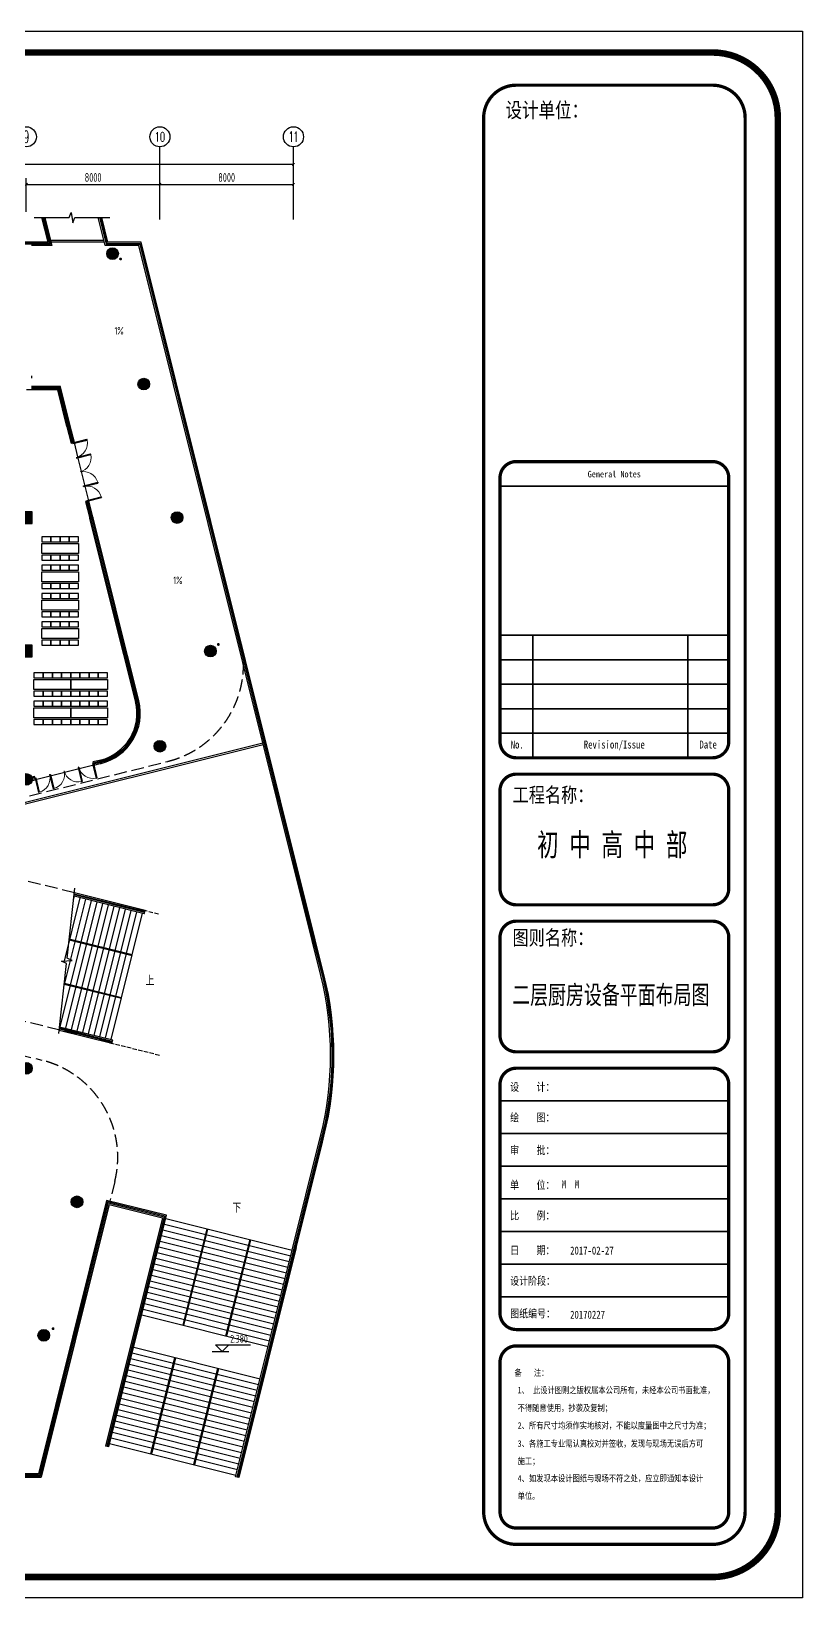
# Model space of a CAD drawing. Extents: x 1159254 to 1730927, y -477824 to -383968.
# Drawn here: x 1461469 to 1507667, y -477824 to -383968 of the extents above; entities that cross this region are included whole.
import ezdxf
from ezdxf.enums import TextEntityAlignment as Align

# ---------------------------------------------------------------- set-up
doc = ezdxf.new("R2010")
doc.units = 0
doc.header["$LTSCALE"] = 1000
doc.linetypes.add('DASH', pattern=[0.35, 0.25, -0.1])
for name, color, linetype in [('0-雨水', 141, 'Continuous'), ('000外框', 7, 'Continuous'), ('AXIS', 3, 'Continuous'), ('AXIS_TEXT', 7, 'Continuous'), ('COLUMN', 2, 'Continuous'), ('CURTWALL', 4, 'Continuous'), ('DIM_ELEV', 3, 'Continuous'), ('DIM_SYMB', 3, 'Continuous'), ('LG', 84, 'Continuous'), ('PUB_HATCH', 8, 'Continuous'), ('PUB_TEXT', 7, 'Continuous'), ('STAIR', 4, 'Continuous'), ('WALL', 6, 'Continuous'), ('WINDOW', 4, 'Continuous'), ('厨房布置', 4, 'Continuous'), ('外框', 7, 'Continuous')]:
    doc.layers.add(name, color=color, linetype=linetype)
doc.styles.add('_TCH_AXIS', font='COMPLEX', dxfattribs={"width": 0.8, "bigfont": 'TSSDCHN'})
doc.styles.add('_TCH_DIM', font='TSSDENG', dxfattribs={"width": 0.8, "bigfont": 'TSSDCHN'})
doc.styles.add('_TCH_DIM_T3', font='TSSDENG', dxfattribs={"width": 0.64, "bigfont": 'TSSDCHN'})
doc.styles.add('COMPLEX', font='COMPLEX')
doc.styles.add('宋体平面', font='', dxfattribs={"width": 0.8})
doc.styles.add('黑体', font='simhei.ttf', dxfattribs={"width": 0.7})
doc.styles.get('宋体平面').set_extended_font_data('SimSun')
doc.dimstyles.new('_TCH_ARCH&&150', dxfattribs={"dimtxt": 525, "dimasz": 150, "dimexe": 375, "dimexo": 450, "dimgap": 150, "dimtad": 1, "dimdec": 0, "dimzin": 0, "dimdsep": 46, "dimtxsty": '_TCH_DIM_T3', "dimblk": 'ARCHTICK', "dimcen": 0.09, "dimclrt": 7, "dimazin": 2, "dimtfac": 1, "dimtdec": 0, "dimtix": 1, "dimtmove": 2, "dimatfit": 3, "dimfxl": 0, "dimtolj": 1, "dimtzin": 0, "dimarcsym": 0})

# ---------------------------------------------------------------- blocks, each defined once
blk = doc.blocks.new('A$C03080C26')
at = {"layer": '厨房布置'}
for points in [[(-1650, 1100), (-1650, 1400), (-2200, 1400), (-2200, 1100)], [(-2200, 1000), (0, 1000), (0, 400), (-2200, 400)], [(-1100, 1100), (-1100, 1400), (-1650, 1400), (-1650, 1100)], [(-1650, 1100), (-1650, 1400), (-1650, 1400), (-1650, 1100)], [(-550, 1100), (-550, 1400), (-1100, 1400), (-1100, 1100)], [(0, 1100), (0, 1400), (-550, 1400), (-550, 1100)], [(-1650, 0), (-1650, 300), (-2200, 300), (-2200, 0)], [(-1100, 0), (-1100, 300), (-1650, 300), (-1650, 0)], [(-1650, 0), (-1650, 300), (-1650, 300), (-1650, 0)], [(-550, 0), (-550, 300), (-1100, 300), (-1100, 0)], [(0, 0), (0, 300), (-550, 300), (-550, 0)]]:
    blk.add_lwpolyline(points, close=True, dxfattribs=at)
blk = doc.blocks.new('_ArchTick')
at = {"color": 0, "linetype": 'ByBlock', "const_width": 0.4}
blk.add_lwpolyline([(-0.5, -0.5), (0.5, 0.5)], dxfattribs=at)
blk = doc.blocks.new('*D181')
at = {"layer": 'AXIS', "color": 0, "lineweight": -2, "transparency": 16777216}
for p, q in [((1461169, -394791), (1461169, -392762)), ((1461169, -393137), (1469169, -393137)), ((1469169, -394791), (1469169, -392762))]:
    blk.add_line(p, q, dxfattribs=at)
at = {"layer": 'Defpoints', "color": 0, "transparency": 16777216}
for p in [(1469169, -393137), (1461169, -395241), (1469169, -395241)]:
    blk.add_point(p, dxfattribs=at)
at = {"layer": 'AXIS', "color": 0, "lineweight": -2, "transparency": 16777216, "xscale": 150, "yscale": 150, "zscale": 150, "rotation": 180}
blk.add_blockref('_ArchTick', (1461169, -393137), dxfattribs=at)
at = {"layer": 'AXIS', "color": 0, "lineweight": -2, "transparency": 16777216, "xscale": 150, "yscale": 150, "zscale": 150}
blk.add_blockref('_ArchTick', (1469169, -393137), dxfattribs=at)
at = {"layer": 'AXIS', "color": 7, "transparency": 16777216, "insert": (1465169, -392724), "char_height": 525, "attachment_point": 5, "style": '_TCH_DIM_T3'}
blk.add_mtext('\\A1;8000', dxfattribs=at)
blk = doc.blocks.new('*D182')
at = {"layer": 'AXIS', "color": 0, "lineweight": -2, "transparency": 16777216}
for p, q in [((1469169, -394791), (1469169, -392762)), ((1469169, -393137), (1477169, -393137)), ((1477169, -394791), (1477169, -392762))]:
    blk.add_line(p, q, dxfattribs=at)
at = {"layer": 'Defpoints', "color": 0, "transparency": 16777216}
for p in [(1477169, -393137), (1469169, -395241), (1477169, -395241)]:
    blk.add_point(p, dxfattribs=at)
at = {"layer": 'AXIS', "color": 0, "lineweight": -2, "transparency": 16777216, "xscale": 150, "yscale": 150, "zscale": 150, "rotation": 180}
blk.add_blockref('_ArchTick', (1469169, -393137), dxfattribs=at)
at = {"layer": 'AXIS', "color": 0, "lineweight": -2, "transparency": 16777216, "xscale": 150, "yscale": 150, "zscale": 150}
blk.add_blockref('_ArchTick', (1477169, -393137), dxfattribs=at)
at = {"layer": 'AXIS', "color": 7, "transparency": 16777216, "insert": (1473169, -392724), "char_height": 525, "attachment_point": 5, "style": '_TCH_DIM_T3'}
blk.add_mtext('\\A1;8000', dxfattribs=at)
blk = doc.blocks.new('*D183')
at = {"layer": 'AXIS', "color": 0, "lineweight": -2, "transparency": 16777216}
for p, q in [((1396869, -394791), (1396869, -391562)), ((1396869, -391937), (1477169, -391937)), ((1477169, -394791), (1477169, -391562))]:
    blk.add_line(p, q, dxfattribs=at)
at = {"layer": 'Defpoints', "color": 0, "transparency": 16777216}
for p in [(1477169, -391937), (1396869, -395241), (1477169, -395241)]:
    blk.add_point(p, dxfattribs=at)
at = {"layer": 'AXIS', "color": 0, "lineweight": -2, "transparency": 16777216, "xscale": 150, "yscale": 150, "zscale": 150, "rotation": 180}
blk.add_blockref('_ArchTick', (1396869, -391937), dxfattribs=at)
at = {"layer": 'AXIS', "color": 0, "lineweight": -2, "transparency": 16777216, "xscale": 150, "yscale": 150, "zscale": 150}
blk.add_blockref('_ArchTick', (1477169, -391937), dxfattribs=at)
at = {"layer": 'AXIS', "color": 7, "transparency": 16777216, "insert": (1437019, -391524), "char_height": 525, "attachment_point": 5, "style": '_TCH_DIM_T3'}
blk.add_mtext('\\A1;80300', dxfattribs=at)
blk = doc.blocks.new('_FZH')
blk.add_lwpolyline([(-0.5, -0.5), (0.5, -0.5), (0.5, 0.5), (-0.5, 0.5)], close=True)
at = {"layer": 'PUB_HATCH'}
blk.add_solid([(-0.5, -0.5), (0.5, -0.5), (-0.5, 0.5), (0.5, 0.5)], dxfattribs=at)
blk = doc.blocks.new('_YZH')
blk.add_circle((0, 0), 0.5)
at = {"layer": 'PUB_HATCH', "const_width": 0.5}
blk.add_lwpolyline([(-0.25, 0, 1), (0.25, 0, 1)], format="xyb", close=True, dxfattribs=at)
blk = doc.blocks.new('$DorLib2D$00000002')
for p, q in [((-0.5, 0), (-0.5, 0.4875)), ((-0.475, 0.4875), (-0.5, 0.4875)), ((-0.475, 0), (-0.475, 0.4875)), ((0.475, 0), (0.475, 0.4875)), ((0.475, 0.4875), (0.5, 0.4875)), ((0.5, 0), (0.5, 0.4875)), ((-0.5, 0), (-0.475, 0)), ((0.5, 0), (0.475, 0))]:
    blk.add_line(p, q)
at = {"lineweight": 13}
for centre, start, end in [((-0.4875, 0), 0, 88.53072), ((0.4875, 0), 91.46928, 180)]:
    blk.add_arc(centre, 0.4875, start, end, dxfattribs=at)
blk = doc.blocks.new('$DorLib2D$00000001')
for p, q in [((0.45, 0.975), (0.5, 0.975)), ((0.45, 0), (0.45, 0.975)), ((0.5, 0), (0.45, 0)), ((0.5, 0), (0.5, 0.975))]:
    blk.add_line(p, q)
at = {"lineweight": 13}
blk.add_arc((0.475, 0), 0.975, 91.46928, 180, dxfattribs=at)
blk = doc.blocks.new('_AXISO')
blk.add_circle((0, 0), 0.5)
at = {"layer": 'AXIS_TEXT', "style": 'COMPLEX', "width": 1.041667}
blk.add_attdef('A', text='', height=0.56, dxfattribs=at).set_placement((-0.25, -0.28), (0.25, -0.28), align=Align.FIT)

msp = doc.modelspace()

# ---------------------------------------------------------------- hatches: boundary and pattern name
at = {"layer": '0-雨水'}
h = msp.add_hatch(color=256, dxfattribs=at)
edge = h.paths.add_edge_path()
edge.add_arc((1466812.6, -397605.7), 75, 180, 360)
edge.add_arc((1466812.6, -397605.7), 75, 360, 540)
h = msp.add_hatch(color=256, dxfattribs=at)
edge = h.paths.add_edge_path()
edge.add_arc((1472669.5, -420705.7), 75, 180, 360)
edge.add_arc((1472669.5, -420705.7), 75, 360, 540)
h = msp.add_hatch(color=256, dxfattribs=at)
edge = h.paths.add_edge_path()
edge.add_arc((1462769.5, -461705.7), 75, 180, 360)
edge.add_arc((1462769.5, -461705.7), 75, 360, 540)

# ---------------------------------------------------------------- linework, layer by layer
for p, q in [((1465824.5, -396505.7), (1462629.6, -396505.7)), ((1465849.4, -396605.7), (1462654.5, -396605.7))]:
    msp.add_line(p, q, dxfattribs=at)
at = {"layer": '0-雨水', "linetype": 'DASH'}
for p, q in [((1468161.5, -436615.3), (1469169.5, -436866.6)), ((1466177.8, -444571.8), (1469169.5, -445317.7))]:
    msp.add_line(p, q, dxfattribs=at)
at = {"layer": '0-雨水', "const_width": 20}
for points in [[(1466737.6, -397605.7, 1), (1466887.6, -397605.7, 1), (1466737.6, -397605.7, 1)], [(1472594.5, -420705.7, 1), (1472744.5, -420705.7, 1), (1472594.5, -420705.7, 1)], [(1462694.5, -461705.7, 1), (1462844.5, -461705.7, 1), (1462694.5, -461705.7, 1)]]:
    msp.add_lwpolyline(points, format="xyb", dxfattribs=at)
at = {"layer": 'AXIS'}
for p, q in [((1469169.5, -395240.5), (1469169.5, -390887)), ((1477169.5, -395240.5), (1477169.5, -390887))]:
    msp.add_line(p, q, dxfattribs=at)
at = {"layer": 'COLUMN'}
for p, q in [((1463180.7, -405255.6), (1463036.3, -405440.4)), ((1463036.3, -405440.4), (1463075.7, -405471.2)), ((1463075.7, -405471.2), (1463220.1, -405286.4)), ((1463220.1, -405286.4), (1463180.7, -405255.6)), ((1463792.2, -407581.8), (1463598.2, -407630.2)), ((1463598.2, -407630.2), (1463610.3, -407678.7)), ((1463610.3, -407678.7), (1463804.3, -407630.4)), ((1463804.3, -407630.4), (1463792.2, -407581.8)), ((1465159.1, -413064), (1464965.1, -413112.4)), ((1464965.1, -413112.4), (1464977.2, -413160.9)), ((1464977.2, -413160.9), (1465171.2, -413112.5)), ((1465171.2, -413112.5), (1465159.1, -413064)), ((1466525.9, -418546.2), (1466331.9, -418594.6)), ((1466331.9, -418594.6), (1466344, -418643.1)), ((1466344, -418643.1), (1466538, -418594.7)), ((1466538, -418594.7), (1466525.9, -418546.2)), ((1467892.8, -424028.4), (1467698.7, -424076.8)), ((1467698.7, -424076.8), (1467710.8, -424125.3)), ((1467710.8, -424125.3), (1467904.9, -424076.9)), ((1467904.9, -424076.9), (1467892.8, -424028.4)), ((1465598.5, -427640.7), (1465550, -427652.8)), ((1465550, -427652.8), (1465598.4, -427846.8)), ((1465598.4, -427846.8), (1465646.9, -427834.8)), ((1465646.9, -427834.8), (1465598.5, -427640.7))]:
    msp.add_line(p, q, dxfattribs=at)
at = {"layer": 'CURTWALL'}
for p, q in [((1463056, -405455.8), (1461176, -405455.8)), ((1463180.5, -405255.8), (1461469.5, -405255.8)), ((1463128.4, -405322.5), (1461469.5, -405322.5)), ((1463076.4, -405389.1), (1461469.5, -405389.1)), ((1463604.2, -407654.5), (1463056, -405455.8)), ((1463662.8, -407614.1), (1463115.8, -405419.9)), ((1463727.5, -407598), (1463167.8, -405353.2)), ((1463212.3, -405255.8), (1463181, -405255.8)), ((1463219.8, -405286.1), (1463212.3, -405255.8)), ((1463792.2, -407581.9), (1463219.9, -405286.6)), ((1463604.2, -407654.5), (1463852.2, -408649)), ((1463916.8, -408632.9), (1463674.9, -407662.6)), ((1463981.5, -408616.8), (1463739.6, -407646.5)), ((1464046.2, -408600.7), (1463804.3, -407630.4)), ((1463852.2, -408649), (1464046.2, -408600.7)), ((1464917.1, -412093.7), (1464723.1, -412142.1)), ((1464723.1, -412142.1), (1464971.1, -413136.7)), ((1465029.7, -413096.3), (1464787.8, -412126)), ((1465094.4, -413080.1), (1464852.5, -412109.9)), ((1465159.1, -413064), (1464917.1, -412093.7)), ((1466337.9, -418618.8), (1464971.1, -413136.7)), ((1466396.5, -418578.4), (1465041.8, -413144.8)), ((1466461.2, -418562.3), (1465106.5, -413128.7)), ((1466525.9, -418546.2), (1465171.2, -413112.5)), ((1467901, -424061.3), (1466538, -418594.7)), ((1467698.7, -424076.7), (1466337.9, -418618.8)), ((1467763.4, -424060.6), (1466408.6, -418627)), ((1467828.1, -424044.5), (1466473.3, -418610.8)), ((1467904.9, -424076.9), (1467901, -424061.3)), ((1465550, -427652.8), (1465160, -427750)), ((1465160, -427750), (1465208.4, -427944.1)), ((1465566.1, -427717.5), (1465176.2, -427814.7)), ((1465582.3, -427782.2), (1465192.3, -427879.4)), ((1465208.4, -427944.1), (1465598.4, -427846.8)), ((1461667, -428620.9), (1461493.5, -428664.2)), ((1461512.6, -428865.6), (1461715.3, -428815)), ((1461683.1, -428685.6), (1461512.7, -428728.1)), ((1461699.2, -428750.3), (1461519.5, -428795.1)), ((1461715.3, -428815), (1461667, -428620.9))]:
    msp.add_line(p, q, dxfattribs=at)
for radius in [2900, 2966.7, 3033.3, 3100]:
    msp.add_arc((1464897, -424826.8), radius, 284, 14, dxfattribs=at)
at = {"layer": 'DIM_ELEV'}
for p, q in [((1472898.3, -463066.3), (1472508.3, -462676.3)), ((1472508.3, -462676.3), (1474585.9, -462676.3)), ((1472898.3, -463066.3), (1473288.3, -462676.3)), ((1472292.3, -463066.3), (1473288.3, -463066.3))]:
    msp.add_line(p, q, dxfattribs=at)
at = {"layer": 'DIM_SYMB'}
for points in [[(1461636.3, -395129.1), (1463732.6, -395129.1), (1463847.2, -394814.1), (1463958.3, -395444.1), (1464070.1, -395129.1), (1466166.4, -395129.1)], [(1463115.6, -444012.8), (1463579.4, -439833.8), (1463279, -439685.1), (1463917.4, -439644.2), (1463616.7, -439498.4), (1464080.5, -435319.5)]]:
    msp.add_lwpolyline(points, dxfattribs=at)
for points in [[(1466697.7, -401547.5, 0, 0, 0), (1466817.8, -400054.4, 104, 0, 0), (1466849.1, -399665.6, 0, 0, 0)], [(1470539.8, -416957.2, 0, 0, 0), (1471525.7, -417926.8, 104, 0, 0), (1471803.8, -418200.2, 0, 0, 0)], [(1468160.7, -440829.1, 0, 0, 0), (1465608.8, -440192.8, 120, 0, 0), (1465172.2, -440083.9, 0, 0, 0)], [(1473592.2, -454901.7, 0, 0, 0), (1470133.1, -468775.4, 120, 0, 0), (1470024.2, -469212, 0, 0, 0)]]:
    msp.add_lwpolyline(points, format="xyseb", dxfattribs=at)
at = {"layer": 'LG'}
for p, q in [((1468249.4, -436766.1), (1464036.5, -435715.7)), ((1468261.5, -436717.6), (1464042.1, -435665.5)), ((1463738.8, -438398.3), (1467505.2, -439337.4)), ((1463744.3, -438348.2), (1467517.3, -439288.9)), ((1463443.8, -441055.9), (1466864.1, -441908.7)), ((1463449.4, -441005.8), (1466876.2, -441860.2)), ((1463146.1, -443738.6), (1466314, -444528.4)), ((1463151.6, -443688.4), (1466326.1, -444479.9)), ((1466034.6, -454108.4), (1461952.5, -470480.7)), ((1461991.6, -470530.7), (1466071, -454169)), ((1469479.1, -454967.2), (1466034.6, -454108.4)), ((1466071, -454169), (1469418.5, -455003.6)), ((1469418.5, -455003.6), (1465989.3, -468757.6)), ((1466037.8, -468769.7), (1469479.1, -454967.2)), ((1470556.3, -461497.6), (1471995.7, -455724.3)), ((1470604.8, -461509.7), (1472044.2, -455736.4)), ((1473127.6, -462138.7), (1474567, -456365.4)), ((1473176.1, -462150.8), (1474615.5, -456377.5)), ((1468633, -469211.4), (1470072.4, -463438.2)), ((1468681.5, -469223.5), (1470121, -463450.3)), ((1471204.3, -469852.5), (1472643.7, -464079.3)), ((1471252.8, -469864.6), (1472692.2, -464091.3)), ((1461952.5, -470480.7), (1453669.5, -470480.7)), ((1453669.5, -470530.7), (1461991.6, -470530.7))]:
    msp.add_line(p, q, dxfattribs=at)
for points in [[(1462153, -395110.9), (1462544.4, -396680.7), (1461469.5, -396680.7), (1459869.5, -396680.7)], [(1462213.6, -395147.2), (1462608.4, -396730.7), (1459869.5, -396730.7)]]:
    msp.add_lwpolyline(points, dxfattribs=at)
for points in [[(1465558.5, -395129.1), (1465957.9, -396730.7), (1467957.9, -396730.7), (1478318.4, -438284.3), (1478838.7, -440371.2, -0.1217348), (1478931.4, -449912.4), (1473778.7, -470597.5)], [(1465610.1, -395129.1), (1465996.9, -396680.7), (1467996.9, -396680.7), (1478366.9, -438272.2), (1478887.2, -440358.9, -0.121736), (1478980, -449924.2), (1473827.3, -470609.6)]]:
    msp.add_lwpolyline(points, format="xyb", dxfattribs=at)
at = {"layer": 'STAIR'}
for p, q in [((1466958, -421105.7), (1467032.8, -421405.7)), ((1463190.8, -443620.9), (1465077.8, -436052.6)), ((1463190.8, -443620.9), (1465077.8, -436052.6)), ((1463423.1, -441242.4), (1464738.2, -435967.9)), ((1463431.8, -439760.8), (1464398.6, -435883.2)), ((1463530.4, -443705.6), (1465417.4, -436137.3)), ((1463870, -443790.2), (1465757, -436221.9)), ((1464001.9, -436027.5), (1464059, -435798.6)), ((1468231.3, -436838.8), (1464028.2, -435790.9)), ((1468279.6, -436644.8), (1464050.4, -435590.3)), ((1464209.6, -443874.9), (1466096.6, -436306.6)), ((1464549.2, -443959.6), (1466436.2, -436391.3)), ((1464888.8, -444044.3), (1466775.8, -436476)), ((1465228.4, -444128.9), (1467115.4, -436560.6)), ((1465568, -444213.6), (1467455, -436645.3)), ((1465907.6, -444298.3), (1467794.6, -436730)), ((1466247.2, -444383), (1468134.2, -436814.6)), ((1468231.3, -436838.8), (1468279.6, -436644.8)), ((1463137.7, -443813.8), (1466295.9, -444601.2)), ((1463160, -443613.2), (1466344.3, -444407.1)), ((1466295.9, -444601.2), (1466344.3, -444407.1)), ((1465980, -454017.5), (1461893.9, -470405.7)), ((1466125.6, -454259.9), (1462050.2, -470605.7)), ((1469570, -454912.6), (1465980, -454017.5)), ((1466125.6, -454259.9), (1469327.6, -455058.3)), ((1462050.2, -470605.7), (1466122.2, -454273.5)), ((1469327.6, -455058.3), (1465916.5, -468739.4)), ((1466110.6, -468787.8), (1469570, -454912.6)), ((1469521.5, -455107.4), (1477089.8, -456994.4)), ((1469267.5, -456126.2), (1476835.8, -458013.2)), ((1469352.1, -455786.6), (1476920.4, -457673.6)), ((1469436.8, -455447), (1477005.1, -457334)), ((1469098.1, -456805.4), (1476666.4, -458692.4)), ((1469182.8, -456465.8), (1476751.1, -458352.8)), ((1468844.1, -457824.2), (1476412.4, -459711.2)), ((1468928.8, -457484.6), (1476497.1, -459371.6)), ((1469013.4, -457145), (1476581.7, -459032)), ((1468590.1, -458843), (1476158.4, -460730)), ((1468674.7, -458503.4), (1476243.1, -460390.4)), ((1468759.4, -458163.8), (1476327.7, -460050.8)), ((1468336.1, -459861.9), (1475904.4, -461748.8)), ((1468420.7, -459522.3), (1475989, -461409.2)), ((1468505.4, -459182.6), (1476073.7, -461069.6)), ((1468166.7, -460541.1), (1475735, -462428.1)), ((1468251.4, -460201.5), (1475819.7, -462088.4)), ((1468082, -460880.7), (1475650.3, -462767.7)), ((1467428.8, -463500.5), (1474997.2, -465387.5)), ((1467513.5, -463160.9), (1475081.8, -465047.9)), ((1467598.2, -462821.3), (1475166.5, -464708.2)), ((1467174.8, -464519.3), (1474743.1, -466406.3)), ((1467259.5, -464179.7), (1474827.8, -466066.7)), ((1467344.2, -463840.1), (1474912.5, -465727.1)), ((1467005.5, -465198.5), (1474573.8, -467085.5)), ((1467090.2, -464858.9), (1474658.5, -466745.9)), ((1466751.5, -466217.3), (1474319.8, -468104.3)), ((1466836.1, -465877.7), (1474404.4, -467764.7)), ((1466920.8, -465538.1), (1474489.1, -467425.1)), ((1466497.4, -467236.1), (1474065.8, -469123.1)), ((1466582.1, -466896.5), (1474150.4, -468783.5)), ((1466666.8, -466556.9), (1474235.1, -468443.9)), ((1466243.4, -468254.9), (1473811.7, -470141.9)), ((1466328.1, -467915.3), (1473896.4, -469802.3)), ((1466412.8, -467575.7), (1473981.1, -469462.7)), ((1466110.6, -468787.8), (1465916.5, -468739.4)), ((1466158.8, -468594.5), (1473727.1, -470481.5)), ((1466158.8, -468594.5), (1473727.1, -470481.5)), ((1461893.9, -470405.7), (1453669.5, -470405.7)), ((1453669.5, -470605.7), (1462050.2, -470605.7))]:
    msp.add_line(p, q, dxfattribs=at)
at = {"layer": 'STAIR', "color": 8, "ltscale": 3}
for p, q in [((1457524, -431045.2), (1475329.3, -426605.9)), ((1457548.2, -431142.2), (1475353.5, -426702.9))]:
    msp.add_line(p, q, dxfattribs=at)
at = {"layer": 'STAIR', "linetype": 'DASH', "ltscale": 3}
for p, q in [((1464050.4, -435590.3), (1456053.9, -433596.6)), ((1465100.1, -435852), (1464050.4, -435590.3)), ((1464187.4, -444075.5), (1454070.2, -441553)), ((1453586.3, -443493.6), (1462097.2, -445615.6)), ((1466467.5, -452888.9), (1466174, -454065.9))]:
    msp.add_line(p, q, dxfattribs=at)
at = {"layer": 'STAIR'}
for points in [[(1462080.2, -395129.1), (1462448.4, -396605.7), (1461469.5, -396605.7), (1429469.5, -396605.7)], [(1462286.3, -395129.1), (1462704.4, -396805.7), (1461469.5, -396805.7)], [(1477332.2, -456848.7), (1473896.9, -470626.9), (1473702.9, -470578.5), (1477089.8, -456994.4)]]:
    msp.add_lwpolyline(points, dxfattribs=at)
for points in [[(1477089.8, -456994.4), (1478712.3, -450486.8), (1478803.6, -450120.6, 0.1227846), (1478803.6, -440540.5), (1478283.4, -438454.1), (1467899.3, -396805.7), (1465899.3, -396805.7), (1465481.3, -395129.1)], [(1477169.5, -457501.6), (1478906.4, -450535.2), (1478997.7, -450169, 0.1227846), (1478997.7, -440492.1), (1478477.5, -438405.7), (1468055.5, -396605.7), (1466055.5, -396605.7), (1465687.4, -395129.1)]]:
    msp.add_lwpolyline(points, format="xyb", dxfattribs=at)
at = {"layer": 'STAIR', "linetype": 'DASH', "ltscale": 3}
msp.add_lwpolyline([(1456719.6, -430926.5, 0.008491), (1457282.1, -430796.3), (1469629, -427717.9, 0.4142136), (1473999.3, -420444.6)], format="xyb", dxfattribs=at)
msp.add_arc((1460645.7, -451437.4), 6000, 346, 76, dxfattribs=at)
at = {"layer": 'WALL'}
msp.add_line((1461469.5, -404605.7), (1461469.5, -404755.7), dxfattribs=at)
at = {"layer": 'WINDOW'}
for p, q in [((1464264, -409473.9), (1464046.2, -408600.7)), ((1464699.4, -411220.5), (1464264, -409473.9)), ((1464917.1, -412093.7), (1464699.4, -411220.5)), ((1465208.4, -427944.1), (1464335.1, -428161.8)), ((1462588.6, -428597.3), (1461715.3, -428815)), ((1464335.1, -428161.8), (1462588.6, -428597.3))]:
    msp.add_line(p, q, dxfattribs=at)
at = {"layer": '外框', "lineweight": -2}
for p, q in [((1373729.3, -383967.5), (1507666.7, -383967.5)), ((1507666.7, -383967.5), (1507666.7, -477824.5)), ((1507666.7, -477824.5), (1373729.3, -477824.5))]:
    msp.add_line(p, q, dxfattribs=at)
for points, const_width in [([(1378933, -476589.1), (1502264, -476589.1, 0.4142136), (1506179.3, -472673.8), (1506179.3, -389151, 0.4142136), (1502264, -385235.8), (1378933, -385235.8, 0.4142136), (1375017.7, -389151), (1375017.7, -472673.8, 0.4142136)], 391.5), ([(1490518.2, -474631.5), (1502264, -474631.5, 0.4142136), (1504221.7, -472673.8), (1504221.7, -389151, 0.4142136), (1502264, -387193.4), (1490518.2, -387193.4, 0.4142136), (1488560.6, -389151), (1488560.6, -472673.8, 0.4142136)], 195.8), ([(1490518.2, -427499.3), (1502264, -427499.3, 0.4142136), (1503242.8, -426520.4), (1503242.8, -410725.5, 0.4142136), (1502264, -409746.7), (1490518.2, -409746.7, 0.4142136), (1489539.4, -410725.5), (1489539.4, -426520.4, 0.4142136)], 195.8), ([(1490518.2, -436308.6), (1502264, -436308.6, 0.4142136), (1503242.8, -435329.8), (1503242.8, -429456.9, 0.4142136), (1502264, -428478.1), (1490518.2, -428478.1, 0.4142136), (1489539.4, -429456.9), (1489539.4, -435329.8, 0.4142136)], 195.8), ([(1490518.2, -445118), (1502264, -445118, 0.4142136), (1503242.8, -444139.2), (1503242.8, -438266.2, 0.4142136), (1502264, -437287.4), (1490518.2, -437287.4, 0.4142136), (1489539.4, -438266.2), (1489539.4, -444139.2, 0.4142136)], 195.8), ([(1490518.2, -461757.9), (1502264, -461757.9, 0.4142136), (1503242.8, -460779), (1503242.8, -447075.6, 0.4142136), (1502264, -446096.8), (1490518.2, -446096.8, 0.4142136), (1489539.4, -447075.6), (1489539.4, -460779, 0.4142136)], 195.8), ([(1490518.2, -473652.7), (1502264, -473652.7, 0.4142136), (1503242.8, -472673.8), (1503242.8, -463715.5, 0.4142136), (1502264, -462736.7), (1490518.2, -462736.7, 0.4142136), (1489539.4, -463715.5), (1489539.4, -472673.8, 0.4142136)], 195.8)]:
    msp.add_lwpolyline(points, format="xyb", close=True, dxfattribs=dict(at, const_width=const_width))
at = {"layer": '外框', "lineweight": -2, "const_width": 97.9}
for points in [[(1489539.4, -411214.9), (1503242.8, -411214.9)], [(1489539.4, -420158.1), (1503242.8, -420158.1)], [(1491497, -427499.3), (1491497, -420158.1)], [(1500795.8, -427499.3), (1500795.8, -420158.1)], [(1489539.4, -421626.3), (1503242.8, -421626.3)], [(1489539.4, -423094.6), (1503242.8, -423094.6)], [(1489539.4, -424562.8), (1503242.8, -424562.8)], [(1489539.4, -426031), (1503242.8, -426031)], [(1489539.4, -448054.4), (1503242.8, -448054.4)], [(1489539.4, -450012.1), (1503242.8, -450012.1)], [(1489539.4, -451969.7), (1503242.8, -451969.7)], [(1489539.4, -453927.3), (1503242.8, -453927.3)], [(1489539.4, -455885), (1503242.8, -455885)], [(1489539.4, -457842.6), (1503242.8, -457842.6)], [(1489539.4, -459800.2), (1503242.8, -459800.2)]]:
    msp.add_lwpolyline(points, dxfattribs=at)

# ---------------------------------------------------------------- block references
at = {"layer": 'AXIS'}
ref = msp.add_blockref('_AXISO', (1461169.5, -390287), dxfattribs=dict(at, xscale=1200, yscale=1200, zscale=1200))
ref.add_attrib('A', '9', dxfattribs={"layer": 'AXIS_TEXT', "height": 741.2, "style": '_TCH_AXIS'}).set_placement((1460971.8, -390657.6), (1461367.1, -390657.6), align=Align.FIT)
ref = msp.add_blockref('_AXISO', (1469169.5, -390287), dxfattribs=dict(at, xscale=1200, yscale=1200, zscale=1200))
ref.add_attrib('A', '10', dxfattribs={"layer": 'AXIS_TEXT', "height": 563.71, "style": '_TCH_AXIS'}).set_placement((1468858.1, -390568.8), (1469480.8, -390568.8), align=Align.FIT)
ref = msp.add_blockref('_AXISO', (1477169.5, -390287), dxfattribs=dict(at, xscale=1200, yscale=1200, zscale=1200))
ref.add_attrib('A', '11', dxfattribs={"layer": 'AXIS_TEXT', "height": 619.94, "style": '_TCH_AXIS'}).set_placement((1476886.1, -390596.9), (1477452.9, -390596.9), align=Align.FIT)
at = {"layer": 'COLUMN'}
for name, p, xscale, yscale, zscale in [('_YZH', (1466331.1, -397288.1), 700.000000000285, 700.000000000285, 700.000000000285), ('_YZH', (1468205.4, -405105.7), 699.9999999998332, 699.9999999998332, 699.9999999998332), ('_FZH', (1461169.5, -413105.8), 700.0043380444404, 699.9999999998836, 699.9999999998836), ('_YZH', (1470200.1, -413105.7), 700.0000000000028, 700.0000000000028, 700.0000000000028), ('_FZH', (1461169.5, -421105.8), 699.9965255453717, 700.0000152587891, 700.0000152587891), ('_YZH', (1472194.7, -421105.7), 699.999999999805, 699.999999999805, 699.999999999805), ('_YZH', (1469169.5, -426801.9), 700, 700, 700), ('_YZH', (1461169.5, -428796.5), 700, 700, 700), ('_YZH', (1461169.5, -446105.7), 700, 700, 700), ('_YZH', (1464205.9, -454105.7), 700, 700, 700), ('_YZH', (1462211.3, -462105.7), 700, 700, 700)]:
    msp.add_blockref(name, p, dxfattribs=dict(at, xscale=xscale, yscale=yscale, zscale=zscale))
at = {"layer": 'WINDOW'}
for name, p, xscale, yscale, zscale, rotation in [('$DorLib2D$00000001', (1464058.1, -409061.5), 900, -900, 900, 103.9999999999999), ('$DorLib2D$00000002', (1464384.7, -410371.4), 1800, -1800, 1800, 103.9999999999999), ('$DorLib2D$00000001', (1464711.2, -411681.3), -900, -900, -900, 103.9999999999999), ('$DorLib2D$00000001', (1464747.6, -427955.9), -900, 900, -900, 194.0000000000012), ('$DorLib2D$00000001', (1462127.8, -428609.1), 900, 900, 900, 194.0000000000012), ('$DorLib2D$00000002', (1463437.7, -428282.5), 1800, 1800, 1800, 194.0000000000012)]:
    msp.add_blockref(name, p, dxfattribs=dict(at, xscale=xscale, yscale=yscale, zscale=zscale, rotation=rotation))
at = {"layer": '厨房布置', "rotation": 180}
for p in [(1462093.3, -414255.7), (1462093.3, -415955.7), (1462093.3, -417655.7), (1462093.3, -419355.7), (1461628, -422405.7), (1463828, -422405.7), (1461628, -424105.7), (1463828, -424105.7)]:
    msp.add_blockref('A$C03080C26', p, dxfattribs=at)

# ---------------------------------------------------------------- texts
at = {"layer": '000外框', "width": 14061.479, "attachment_point": 1, "style": '黑体'}
for s, insert, char_height in [('初 中 高 中 部', (1491756.9, -432030.9), 1349.1), ('二层厨房设备平面布局图', (1490271.1, -441135.5), 1124.25)]:
    msp.add_mtext(s, dxfattribs=dict(at, insert=insert, char_height=char_height))
at = {"layer": 'PUB_TEXT', "style": '_TCH_DIM'}
for s, height, width, p in [('1%%%', 455, 0.64, (1466451, -402138.6)), ('1%%%', 455, 0.64, (1469971, -417089)), ('上', 506.4, 0.8, (1468313.5, -441129.7)), ('下', 506.4, 0.8, (1473516.3, -454748.9)), ('2.380', 455, 0.64, (1473382.1, -462539.8))]:
    msp.add_text(s, height=height, dxfattribs=dict(at, width=width)).set_placement(p)
at = {"layer": '外框', "style": '宋体平面', "width": 0.8}
for s, height, p in [('设计单位：', 904.98, (1489872.9, -389136.9)), ('工程名称：', 886.88, (1490294.5, -430163.2)), ('图则名称：', 886.88, (1490288.6, -438721.9))]:
    msp.add_text(s, height=height, dxfattribs=at).set_placement(p)
at = {"layer": '外框', "lineweight": -2, "style": '宋体平面', "width": 0.8}
for s, height, p in [('General Notes', 391.527, (1496384.5, -410499.2)), ('No.', 479.43, (1490571.5, -426702.9)), ('Revision/Issue', 479.433, (1496384.5, -426702.9)), ('Date', 479.43, (1502004.8, -426702.9))]:
    msp.add_text(s, height=height, dxfattribs=at).set_placement(p, align=Align.MIDDLE_CENTER)
for s, height, p in [('设    计：', 479.43, (1490147.8, -447462.3)), ('绘    图：', 479.43, (1490147.8, -449294.1)), ('审    批：', 479.43, (1490147.8, -451251.7)), ('单    位：', 479.43, (1490147.8, -453335.2)), ('M  M', 479.43, (1493235.5, -453287.4)), ('比    例：', 479.43, (1490147.8, -455167)), ('日    期：', 479.43, (1490147.8, -457250.5)), ('2017-02-27', 479.43, (1493738.9, -457263.7)), ('设计阶段：', 479.43, (1490147.8, -459082.3)), ('图纸编号：', 479.43, (1490147.8, -461039.9)), ('20170227', 479.43, (1493738.9, -461107.3)), ('备   注：', 388.34, (1490405.7, -464542.1)), ('1、 此设计图则之版权属本公司所有，未经本公司书面批准，', 388.341, (1490594.7, -465584.5)), ('不得随意使用，抄袭及复制；', 388.341, (1490594.7, -466650.1)), ('2、所有尺寸均须作实地核对，不能以度量图中之尺寸为准；', 388.341, (1490594.7, -467701.7)), ('3、各施工专业需认真校对并签收，发现与现场无误后方可', 388.341, (1490594.7, -468783.4)), ('施工；', 388.34, (1490594.7, -469835.5)), ('4、如发现本设计图纸与现场不符之处，应立即通知本设计', 388.341, (1490594.7, -470867)), ('单位。', 388.34, (1490594.7, -471919.1))]:
    msp.add_text(s, height=height, dxfattribs=at).set_placement(p)

# ---------------------------------------------------------------- dimensions: what is measured, and where the dimension line sits
at = {"layer": 'AXIS'}
for p1, p2, distance, picture, middle in [((1396869.5, -395240.5), (1477169.5, -395240.5), 3303.5, '*D183', (1437019.5, -391524.5)), ((1461169.5, -395240.5), (1469169.5, -395240.5), 2103.5, '*D181', (1465169.5, -392724.5)), ((1469169.5, -395240.5), (1477169.5, -395240.5), 2103.5, '*D182', (1473169.5, -392724.5))]:
    dim = msp.add_aligned_dim(p1=p1, p2=p2, distance=distance, dimstyle='_TCH_ARCH&&150', dxfattribs=at)
    dim.commit()
    dim.dimension.update_dxf_attribs({"geometry": picture, "text_midpoint": middle})

doc.saveas('drawing.dxf')
